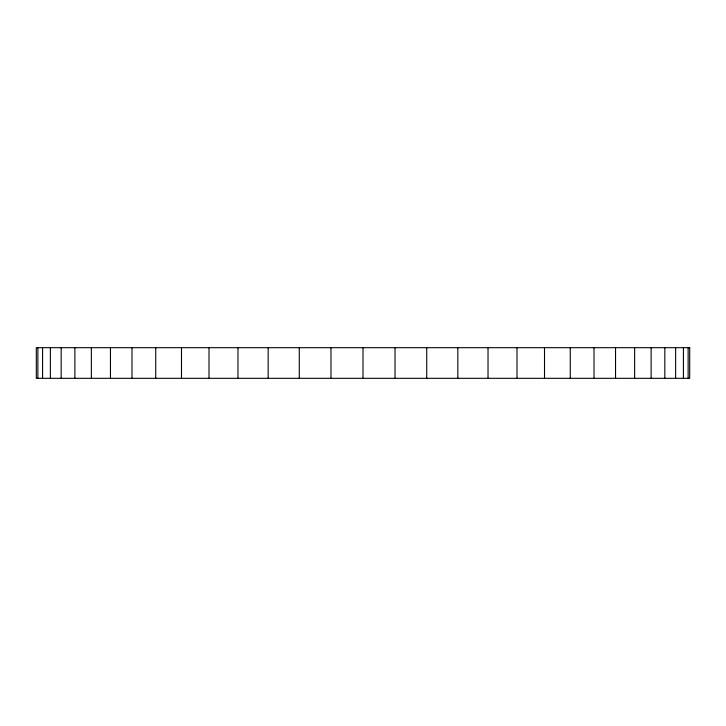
<?xml version="1.0" encoding="UTF-8"?>
<svg xmlns="http://www.w3.org/2000/svg" width="726" height="726" viewBox="0 0 726 726"><rect width="100%" height="100%" fill="white"/><g stroke="black" fill="none" stroke-linecap="round" stroke-linejoin="round"><path stroke-width="1.09" d="M688.13 347.681L688.13 378.319M683.42 347.681L683.42 378.319M675.634 347.681L675.634 378.319M664.835 347.681L664.835 378.319M651.122 347.681L651.122 378.319M634.642 347.681L634.642 378.319M615.539 347.681L615.539 378.319M594.013 347.681L594.013 378.319M570.255 347.681L570.255 378.319M544.509 347.681L544.509 378.319M517.003 347.681L517.003 378.319M488.026 347.681L488.026 378.319M457.834 347.681L457.834 378.319M426.734 347.681L426.734 378.319M395.026 347.681L395.026 378.319M363 347.681L363 378.319M330.974 347.681L330.974 378.319M299.266 347.681L299.266 378.319M268.166 347.681L268.166 378.319M237.974 347.681L237.974 378.319M208.997 347.681L208.997 378.319M181.491 347.681L181.491 378.319M155.745 347.681L155.745 378.319M131.987 347.681L131.987 378.319M110.461 347.681L110.461 378.319M91.358 347.681L91.358 378.319M74.878 347.681L74.878 378.319M61.166 347.681L61.166 378.319M50.366 347.681L50.366 378.319M42.58 347.681L42.58 378.319M37.87 347.681L37.87 378.319M689.7 347.681L36.3 347.681L36.3 378.319L689.7 378.319L689.7 347.681"/></g></svg>
